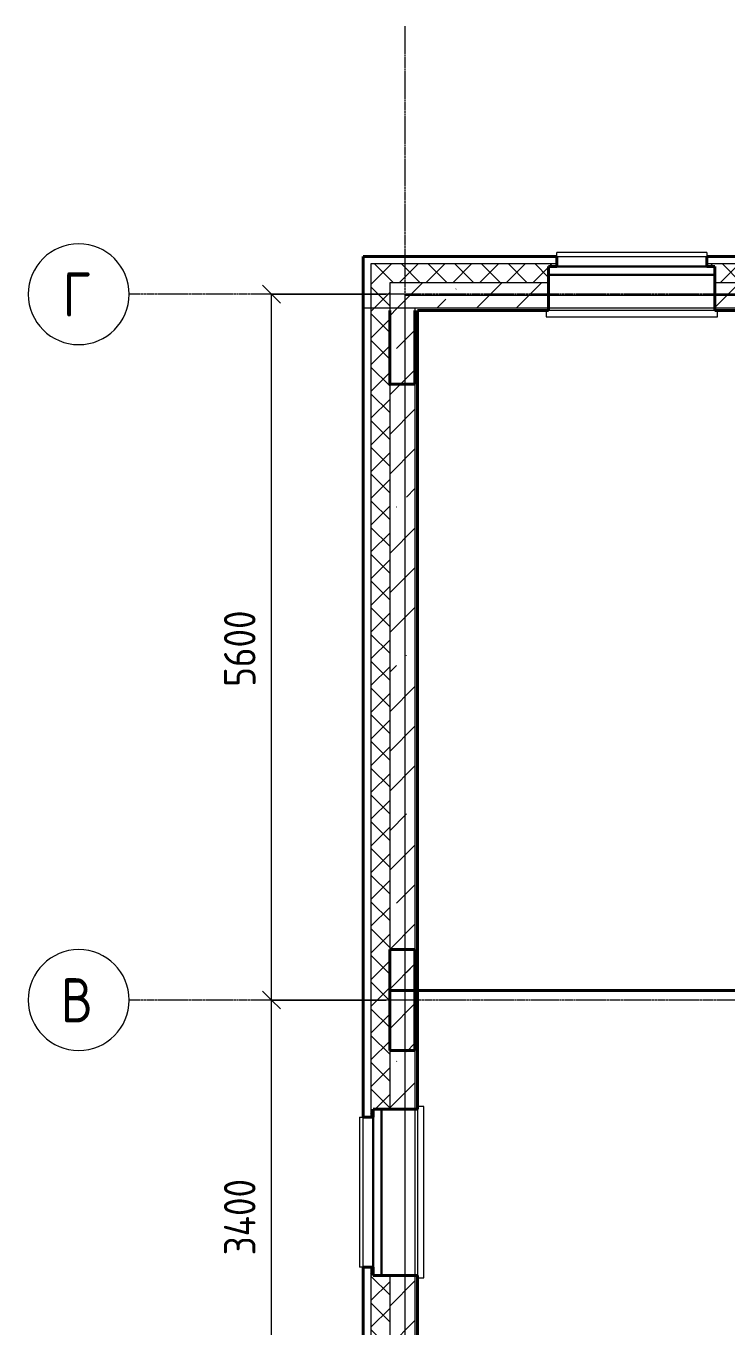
# Model space of a CAD drawing. Header units: millimetres. Extents: x -32954 to 151739, y -65671 to 56243.
# Drawn here: x -32954 to -27395, y -6034 to 4288 of the extents above; entities that cross this region are included whole.
import ezdxf

# ---------------------------------------------------------------- set-up
doc = ezdxf.new("R2010")
doc.units = ezdxf.units.MM
doc.linetypes.add('ADSK_Линия сетки', pattern=[21, 12, -3, 3, -3])
doc.linetypes.add('ADSK_Штрих_ш3 п1_5', pattern=[4.5, 3, -1.5])
doc.layers.add('_Разделитель помещений_', color=4, linetype='ADSK_Штрих_ш3 п1_5', lineweight=40, true_color=0x00ffff)
for name, color, linetype, lineweight in [('Колонны', 7, 'Continuous', 18), ('Окна', 7, 'Continuous', 18), ('Оси', 7, 'Continuous', 9), ('Остекление', 7, 'Continuous', 30), ('Отлив', 7, 'Continuous', 18), ('Перекрытия', 7, 'Continuous', 18), ('Подоконник_Верхний брус', 7, 'Continuous', 18), ('Размеры', 7, 'Continuous', 9), ('Размеры-100', 7, 'Continuous', 9), ('Стены', 7, 'Continuous', 18), ('Стены разрез', 7, 'Continuous', 40), ('Стены штриховка', 7, 'Continuous', 18)]:
    doc.layers.add(name, color=color, linetype=linetype, lineweight=lineweight)
doc.styles.add('GOST Common', font='GOST_Common.ttf', dxfattribs={"width": 0.9, "height": 250})
doc.styles.add('GOST Common_1', font='GOST_Common.ttf', dxfattribs={"width": 0.9, "height": 350})
doc.dimstyles.new('ADSK_Проверочный', dxfattribs={"dimscale": 304.8, "dimtxt": 251.428749, "dimasz": 0.463911, "dimexe": 0.492126, "dimexo": 0.492126, "dimgap": 0.164042, "dimtad": 1, "dimdec": 0, "dimdsep": 46, "dimtxsty": 'GOST Common', "dimblk1": 'OBLIQUE', "dimblk2": 'OBLIQUE', "dimsah": 1, "dimcen": 0.09, "dimazin": 0, "dimtfac": 1, "dimtdec": 4, "dimtix": 1, "dimtmove": 0, "dimatfit": 3, "dimfxl": 1, "dimtvp": 1, "dimtolj": 1, "dimtzin": 0, "dimarcsym": 2})
pattern_1 = [(45, (0, 0), (-106.066, 106.066), []), (135, (0, 0), (-106.066, -106.066), [])]
pattern_2 = [(45, (0, 0), (-314.309, 314.309), []), (45, (314.3, 0), (-314.309, 314.309), [555.625, -111.125, 3.353, -107.772])]

# ---------------------------------------------------------------- blocks, each defined once
blk = doc.blocks.new('B2B_Окно_1створка - 1280х2060h-715729-В_АР_ПЭ_01 Этаж')
at = {"layer": 'Остекление'}
for p, q in [((-660, 135), (660, 135)), ((-660, 70), (660, 70))]:
    blk.add_line(p, q, dxfattribs=at)
blk = doc.blocks.new('В2В_Подоконник_ПВХ - ПВХ-666027-В_АР_ПЭ_01 Этаж')
at = {"layer": 'Подоконник_Верхний брус'}
for p, q in [((-660, -285), (-660, 0)), ((-660, 0), (660, 0)), ((660, 0), (660, -285)), ((-660, -285), (-680, -285)), ((-680, -285), (-680, -335)), ((680, -285), (660, -285)), ((680, -335), (680, -285)), ((-680, -335), (680, -335))]:
    blk.add_line(p, q, dxfattribs=at)
blk = doc.blocks.new('B2B_Отлив - Отлив_металлический-622779-В_АР_ПЭ_01 Этаж')
at = {"layer": 'Отлив'}
for p, q in [((-595, 1), (-595, 110)), ((595, 110), (-595, 110)), ((595, 110), (595, 1)), ((-595, 0), (-595, 1)), ((-595, 1), (595, 1)), ((-595, 1), (595, 1)), ((-595, 0), (595, 0)), ((595, 1), (595, 0))]:
    blk.add_line(p, q, dxfattribs=at)
blk = doc.blocks.new('Ось сетки - D8-4846-В_АР_ПЭ_01 Этаж')
at = {"layer": 'Оси', "lineweight": 18}
for start, end in [(360, 180), (180, 360)]:
    blk.add_arc((0, 0), 4, start, end, dxfattribs=at)
blk = doc.blocks.new('DIMBLOCK11-В_АР_ПЭ_01 Этаж')
at = {"layer": 'Размеры-100', "transparency": 16777216}
for p, q in [((-31007, -3440), (-31078, -3369)), ((-30100, -3440), (-31157, -3440)), ((-31007, -6840), (-31007, -3440)), ((-31007, -3440), (-30936, -3511)), ((-31007, -3440), (-30100, -3440)), ((-31007, -6840), (-31078, -6769)), ((-30430, -6840), (-31157, -6840)), ((-31007, -6840), (-30936, -6911)), ((-31007, -6840), (-30430, -6840))]:
    blk.add_line(p, q, dxfattribs=at)
at = {"layer": 'Размеры-100', "color": 0, "transparency": 16777216, "insert": (-31384, -5466), "char_height": 250, "width": 782.41, "attachment_point": 1, "rotation": 90, "line_spacing_factor": 1.022761, "style": 'GOST Common'}
blk.add_mtext('3400', dxfattribs=at)
blk = doc.blocks.new('_Oblique')
at = {"color": 0, "linetype": 'ByBlock', "lineweight": -2}
blk.add_line((-0.5, -0.5), (0.5, 0.5), dxfattribs=at)
blk = doc.blocks.new('DIMBLOCK12-В_АР_ПЭ_01 Этаж')
at = {"layer": 'Размеры-100', "transparency": 16777216}
for p, q in [((-31007, 2160), (-31078, 2231)), ((-30100, 2160), (-31157, 2160)), ((-31007, -3440), (-31007, 2160)), ((-31007, 2160), (-30936, 2089)), ((-31007, 2160), (-30100, 2160)), ((-31007, -3440), (-31078, -3369)), ((-30100, -3440), (-31157, -3440)), ((-31007, -3440), (-30936, -3511)), ((-31007, -3440), (-30100, -3440))]:
    blk.add_line(p, q, dxfattribs=at)
at = {"layer": 'Размеры-100', "color": 0, "transparency": 16777216, "insert": (-31384, -955), "char_height": 250, "width": 756.84, "attachment_point": 1, "rotation": 90, "line_spacing_factor": 1.022761, "style": 'GOST Common'}
blk.add_mtext('5600', dxfattribs=at)

msp = doc.modelspace()

# ---------------------------------------------------------------- hatches: boundary and pattern name
at = {"layer": 'Колонны', "lineweight": 9}
h = msp.add_hatch(dxfattribs=at)
h.set_pattern_fill('FP_1', color=256, style=0, pattern_type=2)
h.set_pattern_definition([(45, (0, 0), (-314.309, 314.309), []), (45, (314.3, 0), (-314.309, 314.309), [222.25, -111.125])])
h.paths.add_polyline_path([(-30070, -3840), (-29870, -3840), (-29870, -3040), (-30070, -3040), (-30070, -3065.3)])
at = {"layer": 'Стены разрез', "lineweight": 9}
h = msp.add_hatch(dxfattribs=at)
h.set_pattern_fill('FP_2', color=256, style=0, pattern_type=2)
h.set_pattern_definition(pattern_1)
h.paths.add_polyline_path([(-15365, 2250), (-15365, 2400), (-18730, 2400), (-18730, 2380), (-18665, 2380), (-18665, 2250), (-15755.2, 2250)])
h.paths.add_polyline_path([(-19985, 2250), (-19985, 2380), (-19920, 2380), (-19920, 2400), (-24405, 2400), (-24405, 2380), (-24340, 2380), (-24340, 2250), (-23425.9, 2250)])
h.paths.add_polyline_path([(-25660, 2250), (-25660, 2380), (-25595, 2380), (-25595, 2400), (-27555, 2400), (-27555, 2380), (-27490, 2380), (-27490, 2250), (-27261.2, 2250)])
h.paths.add_polyline_path([(-28810, 2250), (-28810, 2380), (-28745, 2380), (-28745, 2400), (-30220, 2400), (-30220, 2250), (-30070, 2250)])
h = msp.add_hatch(dxfattribs=at)
h.set_pattern_fill('FP_2', color=256, style=0, pattern_type=2)
h.set_pattern_definition(pattern_1)
h.paths.add_polyline_path([(-30220, -12095), (-30070, -12095), (-30070, -5625), (-30200, -5625), (-30200, -5560), (-30220, -5560), (-30220, -11875)])
h.paths.add_polyline_path([(-30200, -4370), (-30200, -4305), (-30070, -4305), (-30070, 2250), (-30220, 2250), (-30220, -4370)])
h = msp.add_hatch(dxfattribs=at)
h.set_pattern_fill('FP_3', color=256, style=0, pattern_type=2)
h.set_pattern_definition(pattern_2)
h.paths.add_polyline_path([(-15365, 2050), (-15365, 2250), (-18665, 2250), (-18665, 2050), (-15755.2, 2050)])
h.paths.add_polyline_path([(-19985, 2050), (-19985, 2250), (-24340, 2250), (-24340, 2050), (-21725, 2050)])
h.paths.add_polyline_path([(-25660, 2050), (-25660, 2250), (-27490, 2250), (-27490, 2050), (-27261.2, 2050)])
h.paths.add_polyline_path([(-28810, 2050), (-28810, 2250), (-30070, 2250), (-30070, 2050), (-29870, 2050)])
h = msp.add_hatch(dxfattribs=at)
h.set_pattern_fill('FP_3', color=256, style=0, pattern_type=2)
h.set_pattern_definition(pattern_2)
h.paths.add_polyline_path([(-29870, -11895), (-29870, -5625), (-30070, -5625), (-30070, -11895)])
h.paths.add_polyline_path([(-29870, -4305), (-29870, 2050), (-30070, 2050), (-30070, -4305)])

# ---------------------------------------------------------------- linework, layer by layer
at = {"layer": '_Разделитель помещений_'}
msp.add_line((-30065, -3365), (-26090, -3365), dxfattribs=at)
at = {"layer": 'Колонны', "lineweight": 40}
for p, q in [((-29870, -3040), (-30070, -3040)), ((-30070, -3040), (-30070, -3840)), ((-29870, -3840), (-29870, -3040)), ((-30070, -3840), (-29870, -3840))]:
    msp.add_line(p, q, dxfattribs=at)
at = {"layer": 'Оси', "linetype": 'ADSK_Линия сетки'}
for p, q in [((-29950, 4287.9), (-29950, -14500)), ((2500, 2160), (-32136.4, 2160)), ((2500, -3440), (-32136.4, -3440))]:
    msp.add_line(p, q, dxfattribs=at)
at = {"layer": 'Перекрытия'}
for p, q in [((-50, 2150), (-29950, 2150)), ((-29950, 2150), (-29950, -11990))]:
    msp.add_line(p, q, dxfattribs=at)
at = {"layer": 'Стены'}
for p, q in [((-28745, 2460), (-27555, 2460)), ((-13097.9, 2050), (-30280, 2050)), ((-29870, 2030), (-29870, -11875)), ((-27490, 2030), (-28810, 2030)), ((-29850, -4305), (-29850, -5625)), ((-30280, -5560), (-30280, -4370))]:
    msp.add_line(p, q, dxfattribs=at)
at = {"layer": 'Стены разрез'}
for p, q in [((-28745, 2460), (-30280, 2460)), ((-30280, 2460), (-30280, -4370)), ((-28810, 2030), (-28810, 2380)), ((-28810, 2380), (-28745, 2380)), ((-28745, 2380), (-28745, 2460)), ((-25595, 2460), (-27555, 2460)), ((-27555, 2460), (-27555, 2380)), ((-27555, 2380), (-27490, 2380)), ((-27490, 2380), (-27490, 2030)), ((-30070, 2030), (-30070, 1445)), ((-29870, 1445), (-29870, 2030)), ((-29850, 2030), (-28810, 2030)), ((-29850, -4305), (-29850, 2030)), ((-27490, 2030), (-25660, 2030)), ((-30070, 1445), (-29870, 1445)), ((-30200, -4370), (-30200, -4305)), ((-30200, -4305), (-29850, -4305)), ((-30280, -4370), (-30200, -4370)), ((-30200, -5560), (-30280, -5560)), ((-30280, -5560), (-30280, -12305)), ((-30200, -5625), (-30200, -5560)), ((-29850, -5625), (-30200, -5625)), ((-29850, -11875), (-29850, -5625))]:
    msp.add_line(p, q, dxfattribs=at)
at = {"layer": 'Стены штриховка'}
for p, q in [((-28745, 2400), (-30220, 2400)), ((-30220, 2400), (-30220, -4370)), ((-25595, 2400), (-27555, 2400)), ((-28810, 2250), (-30070, 2250)), ((-30070, 2250), (-30070, -4305)), ((-25660, 2250), (-27490, 2250)), ((-29870, 2050), (-29870, 2030)), ((-30220, -5560), (-30220, -12245)), ((-30070, -5625), (-30070, -12095))]:
    msp.add_line(p, q, dxfattribs=at)

# ---------------------------------------------------------------- block references
at = {"layer": 'Окна'}
for name, p in [('B2B_Отлив - Отлив_металлический-622779-В_АР_ПЭ_01 Этаж', (-28150, 2380)), ('B2B_Окно_1створка - 1280х2060h-715729-В_АР_ПЭ_01 Этаж', (-28150, 2245)), ('В2В_Подоконник_ПВХ - ПВХ-666027-В_АР_ПЭ_01 Этаж', (-28150, 2315))]:
    msp.add_blockref(name, p, dxfattribs=at)
at = {"layer": 'Окна', "rotation": 89.99999999999993}
for name, p in [('B2B_Окно_1створка - 1280х2060h-715729-В_АР_ПЭ_01 Этаж', (-30065, -4965)), ('В2В_Подоконник_ПВХ - ПВХ-666027-В_АР_ПЭ_01 Этаж', (-30135, -4965)), ('B2B_Отлив - Отлив_металлический-622779-В_АР_ПЭ_01 Этаж', (-30200, -4965))]:
    msp.add_blockref(name, p, dxfattribs=at)
at = {"layer": 'Оси', "lineweight": 18, "xscale": 99.99999999999993, "yscale": 99.99999999999993, "zscale": 99.99999999999993, "rotation": 89.99999999999982}
for p in [(-32536.4, 2160), (-32536.4, -3440)]:
    msp.add_blockref('Ось сетки - D8-4846-В_АР_ПЭ_01 Этаж', p, dxfattribs=at)

# ---------------------------------------------------------------- texts
at = {"layer": 'Оси', "char_height": 350, "attachment_point": 1, "style": 'GOST Common_1'}
for s, insert, width in [('\\fGOST Common|b0|i0|c204|p34|;\\W.9;Г', (-32663.5, 2333.2), 274.177), ('\\fGOST Common|b0|i0|c204|p34|;\\W.9;В', (-32678.4, -3266.8), 310.253)]:
    msp.add_mtext(s, dxfattribs=dict(at, insert=insert, width=width))

# ---------------------------------------------------------------- dimensions: what is measured, and where the dimension line sits
at = {"layer": 'Размеры'}
for base, p1, p2, override, picture, middle in [((-31007.1, 2160), (-29950, -3440), (-29950, 2160), {"dimpost": '<>', "dimfxl": 5600}, 'DIMBLOCK12-В_АР_ПЭ_01 Этаж', (-31182.1, -640)), ((-31007.1, -3440), (-30280, -6840), (-29950, -3440), {"dimpost": '<>', "dimfxl": 3415.977166}, 'DIMBLOCK11-В_АР_ПЭ_01 Этаж', (-31182.1, -5140))]:
    dim = msp.add_linear_dim(base=base, p1=p1, p2=p2, angle=90, dimstyle='ADSK_Проверочный', override=override, dxfattribs=at)
    dim.commit()
    dim.dimension.update_dxf_attribs({"geometry": picture, "text_midpoint": middle})

doc.saveas('drawing.dxf')
